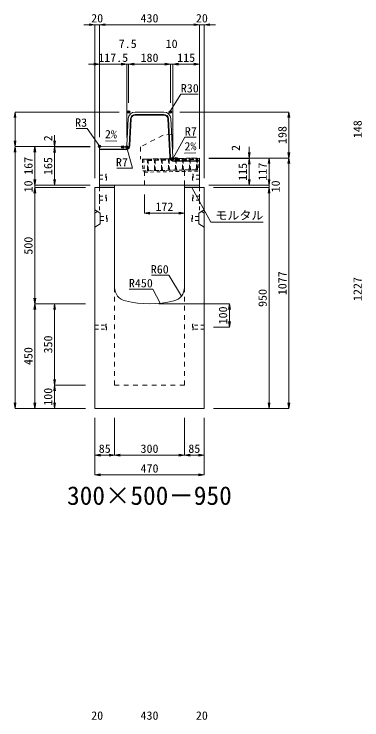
# Model space of a CAD drawing. Units: millimetres at full size. Extents: x -22536 to 51867, y -19720 to 38340.
# Drawn here: x 6318 to 7813, y 5810 to 8846 of the extents above; entities that cross this region are included whole.
import ezdxf
from ezdxf.enums import TextEntityAlignment as Align

# ---------------------------------------------------------------- set-up
doc = ezdxf.new("R2010")
doc.units = ezdxf.units.MM
doc.header["$LTSCALE"] = 20
doc.header["$PDMODE"] = 32
doc.header["$PDSIZE"] = 10
doc.linetypes.add('USER1', pattern=[2, 1, -1])
doc.linetypes.add('USER2', pattern=[1.35, 0.75, -0.6])
for name, color, linetype, lineweight in [('インサート', 3, 'USER2', 9), ('グレーチング', 7, 'USER2', 5), ('モルタル', 7, 'Continuous', 9), ('受枠', 3, 'USER2', 9), ('寸法線', 7, 'Continuous', 13), ('引出線', 4, 'Continuous', 13), ('本体', 2, 'Continuous', 13), ('目地', 132, 'Continuous', 5)]:
    doc.layers.add(name, color=color, linetype=linetype, lineweight=lineweight)
doc.layers.add('作業エリア', color=11, linetype='Continuous')
doc.layers.add('文字', color=7, linetype='Continuous')
doc.styles.add('ＭＳ 明朝', font='')
doc.styles.get('ＭＳ 明朝').set_extended_font_data('MS Mincho')

# ---------------------------------------------------------------- blocks, each defined once
blk = doc.blocks.new('open_arrow')
at = {"color": 0, "linetype": 'Continuous', "lineweight": -2}
blk.add_lwpolyline([(7.5, 1.25), (0, 0), (7.5, -1.25)], dxfattribs=at)

msp = doc.modelspace()

# ---------------------------------------------------------------- hatches: boundary and pattern name
at = {"layer": 'モルタル'}
for points in [[(6750, 8100), (6750, 8110), (6685, 8110), (6685, 8100)], [(7115, 8100), (7115, 8110), (7050, 8110), (7050, 8100)]]:
    msp.add_hatch(color=256, dxfattribs=at).paths.add_polyline_path(points)

# ---------------------------------------------------------------- linework, layer by layer
at = {"layer": 'インサート'}
for p, q in [((6685, 8153.5), (6712, 8153.5)), ((6685, 8153.5), (6685, 8136.5)), ((6715, 8157.5), (6712, 8157.5)), ((6712, 8157.5), (6712, 8132.5)), ((6715, 8132.5), (6715, 8157.5)), ((7085, 8157.5), (7088, 8157.5)), ((7085, 8132.5), (7085, 8157.5)), ((7088, 8157.5), (7088, 8132.5)), ((7115, 8153.5), (7088, 8153.5)), ((7115, 8153.5), (7115, 8136.5)), ((6685, 8136.5), (6712, 8136.5)), ((6712, 8132.5), (6715, 8132.5)), ((7088, 8132.5), (7085, 8132.5)), ((7115, 8136.5), (7088, 8136.5)), ((6685, 8063.5), (6712, 8063.5)), ((6685, 8063.5), (6685, 8046.5)), ((6685, 8046.5), (6712, 8046.5)), ((6715, 8067.5), (6712, 8067.5)), ((6712, 8067.5), (6712, 8042.5)), ((6715, 8042.5), (6715, 8067.5)), ((7085, 8067.5), (7088, 8067.5)), ((7085, 8042.5), (7085, 8067.5)), ((7088, 8067.5), (7088, 8042.5)), ((7115, 8063.5), (7088, 8063.5)), ((7115, 8046.5), (7088, 8046.5)), ((7115, 8063.5), (7115, 8046.5)), ((6712, 8042.5), (6715, 8042.5)), ((7088, 8042.5), (7085, 8042.5)), ((6688.2, 7975.5), (6715.2, 7975.5)), ((6688.2, 7975.5), (6688.2, 7958.5)), ((6688.2, 7958.5), (6715.2, 7958.5)), ((6718.2, 7979.5), (6715.2, 7979.5)), ((6715.2, 7979.5), (6715.2, 7954.5)), ((6718.2, 7954.5), (6718.2, 7979.5)), ((7081.8, 7979.5), (7084.8, 7979.5)), ((7081.8, 7954.5), (7081.8, 7979.5)), ((7084.8, 7979.5), (7084.8, 7954.5)), ((7111.8, 7975.5), (7084.8, 7975.5)), ((7111.8, 7958.5), (7084.8, 7958.5)), ((7111.8, 7975.5), (7111.8, 7958.5)), ((6715.2, 7954.5), (6718.2, 7954.5)), ((7084.8, 7954.5), (7081.8, 7954.5)), ((6665, 7508.5), (6712, 7508.5)), ((6665, 7508.5), (6665, 7491.5)), ((6715, 7512.5), (6712, 7512.5)), ((6712, 7512.5), (6712, 7487.5)), ((6715, 7487.5), (6715, 7512.5)), ((7088, 7512.5), (7085, 7512.5)), ((7085, 7512.5), (7085, 7487.5)), ((7088, 7487.5), (7088, 7512.5)), ((7135, 7508.5), (7088, 7508.5)), ((7135, 7491.5), (7135, 7508.5)), ((6665, 7491.5), (6712, 7491.5)), ((6712, 7487.5), (6715, 7487.5)), ((7085, 7487.5), (7088, 7487.5)), ((7135, 7491.5), (7088, 7491.5))]:
    msp.add_line(p, q, dxfattribs=at)
at = {"layer": 'グレーチング'}
for p, q in [((6889.92, 8222.5), (7104.88, 8226.8)), ((6895.04, 8216.6), (6919.92, 8223.1)), ((6895.04, 8216.6), (6920.04, 8217.1)), ((6925.04, 8217.2), (6949.91, 8223.7)), ((6925.04, 8217.2), (6950.03, 8217.7)), ((6955.03, 8217.8), (6979.91, 8224.3)), ((6955.03, 8217.8), (6980.03, 8218.3)), ((6985.03, 8218.4), (7009.9, 8224.9)), ((6985.03, 8218.4), (7010.02, 8218.9)), ((7015.02, 8219), (7039.89, 8225.5)), ((7015.02, 8219), (7040.01, 8219.5)), ((7045.01, 8219.6), (7069.89, 8226.1)), ((7045.01, 8219.6), (7070.01, 8220.1)), ((7075.01, 8220.2), (7099.88, 8226.7)), ((7075.01, 8220.2), (7100, 8220.7)), ((6890.92, 8172.51), (7105.88, 8176.81))]:
    msp.add_line(p, q, dxfattribs=at)
for points in [[(6889.92, 8222.5), (6894.92, 8222.6), (6895.04, 8216.6), (6894.06, 8215.58), (6894.78, 8179.59), (6895.8, 8178.61), (6895.92, 8172.61), (6890.92, 8172.51), (6890.8, 8178.51), (6891.78, 8179.53), (6891.06, 8215.52), (6890.04, 8216.5)], [(6919.92, 8223.1), (6924.92, 8223.2), (6925.04, 8217.2), (6924.06, 8216.18), (6924.78, 8180.19), (6925.8, 8179.21), (6925.92, 8173.21), (6920.92, 8173.11), (6920.8, 8179.11), (6921.78, 8180.13), (6921.06, 8216.12), (6920.04, 8217.1)], [(6949.91, 8223.7), (6954.91, 8223.8), (6955.03, 8217.8), (6954.05, 8216.78), (6954.77, 8180.79), (6955.79, 8179.81), (6955.91, 8173.81), (6950.91, 8173.71), (6950.79, 8179.71), (6951.77, 8180.73), (6951.05, 8216.72), (6950.03, 8217.7)], [(6979.91, 8224.3), (6984.91, 8224.4), (6985.03, 8218.4), (6984.05, 8217.38), (6984.77, 8181.39), (6985.79, 8180.41), (6985.91, 8174.41), (6980.91, 8174.31), (6980.79, 8180.31), (6981.77, 8181.33), (6981.05, 8217.32), (6980.03, 8218.3)], [(7009.9, 8224.9), (7014.9, 8225), (7015.02, 8219), (7014.04, 8217.98), (7014.76, 8181.99), (7015.78, 8181.01), (7015.9, 8175.01), (7010.9, 8174.91), (7010.78, 8180.91), (7011.76, 8181.93), (7011.04, 8217.92), (7010.02, 8218.9)], [(7039.89, 8225.5), (7044.89, 8225.6), (7045.01, 8219.6), (7044.03, 8218.58), (7044.75, 8182.59), (7045.77, 8181.61), (7045.89, 8175.61), (7040.89, 8175.51), (7040.77, 8181.51), (7041.75, 8182.53), (7041.03, 8218.52), (7040.01, 8219.5)], [(7069.89, 8226.1), (7074.89, 8226.2), (7075.01, 8220.2), (7074.03, 8219.18), (7074.75, 8183.19), (7075.77, 8182.21), (7075.89, 8176.21), (7070.89, 8176.11), (7070.77, 8182.11), (7071.75, 8183.13), (7071.03, 8219.12), (7070.01, 8220.1)], [(7099.88, 8226.7), (7104.88, 8226.8), (7105, 8220.8), (7104.02, 8219.78), (7104.74, 8183.79), (7105.76, 8182.81), (7105.88, 8176.81), (7100.88, 8176.71), (7100.76, 8182.71), (7101.74, 8183.73), (7101.02, 8219.72), (7100, 8220.7)]]:
    msp.add_lwpolyline(points, close=True, dxfattribs=at)
at = {"layer": 'モルタル'}
for points in [[(6685, 8110), (6750, 8110), (6750, 8100), (6685, 8100)], [(7050, 8110), (7115, 8110), (7115, 8100), (7050, 8100)]]:
    msp.add_lwpolyline(points, close=True, dxfattribs=at)
at = {"layer": '作業エリア'}
for p in [(6810, 8425), (6990, 8425), (6685, 8277), (6785, 8275), (6802.5, 8275), (7000, 8225), (7015, 8225)]:
    msp.add_point(p, dxfattribs=at)
at = {"layer": '受枠'}
for p, q in [((6869.93, 8222.1), (7112.88, 8226.96)), ((6869.93, 8222.1), (6870.93, 8172.11)), ((6875.93, 8222.22), (6877.05, 8166.23)), ((7106.88, 8226.84), (7107.88, 8176.85)), ((7112.88, 8226.96), (7114, 8170.97)), ((6870.93, 8172.11), (7107.88, 8176.85)), ((6877.05, 8166.23), (7114, 8170.97)), ((7050.89, 8175.71), (7051.01, 8169.71))]:
    msp.add_line(p, q, dxfattribs=at)
at = {"layer": '寸法線'}
for p, q in [((6733, 8800.58), (6617, 8800.58)), ((6665, 8140), (6665, 8800.58)), ((6685, 8800.58), (7115, 8800.58)), ((6685, 8317), (6685, 8800.58)), ((6685, 8317), (6685, 8800.58)), ((7067, 8800.58), (7183, 8800.58)), ((7115, 8267), (7115, 8800.58)), ((7115, 8267), (7115, 8800.58)), ((7135, 8140), (7135, 8800.58)), ((6637, 8630.58), (6802.5, 8630.58)), ((6685, 8317), (6685, 8630.58)), ((6754.5, 8630.58), (6858, 8630.58)), ((6802.5, 8315), (6802.5, 8630.58)), ((6802.5, 8315), (6802.5, 8630.58)), ((6810, 8465), (6810, 8630.58)), ((6810, 8630.58), (6990, 8630.58)), ((6810, 8465), (6810, 8630.58)), ((6942, 8630.58), (7048, 8630.58)), ((6990, 8465), (6990, 8630.58)), ((6990, 8465), (6990, 8630.58)), ((7000, 8265), (7000, 8630.58)), ((7000, 8630.58), (7115, 8630.58)), ((7000, 8265), (7000, 8630.58)), ((7115, 8267), (7115, 8630.58)), ((6322.06, 8425), (6322.06, 8277)), ((6770, 8425), (6322.06, 8425)), ((7030, 8425), (7498.78, 8425)), ((7498.78, 8425), (7498.78, 8227)), ((6492.06, 8325), (6492.06, 8227)), ((6645, 8277), (6322.06, 8277)), ((6322.06, 7150), (6322.06, 8277)), ((6645, 8277), (6322.06, 8277)), ((6407.06, 8277), (6407.06, 8110)), ((6645, 8277), (6407.06, 8277)), ((6645, 8277), (6492.06, 8277)), ((6645, 8275), (6492.06, 8275)), ((6492.06, 8275), (6492.06, 8110)), ((6645, 8275), (6492.06, 8275)), ((7328.78, 8275), (7328.78, 8177)), ((7155, 8227), (7328.78, 8227)), ((7155, 8227), (7413.78, 8227)), ((7155, 8227), (7498.78, 8227)), ((7155, 8227), (7498.78, 8227)), ((7155, 8225), (7328.78, 8225)), ((7155, 8225), (7328.78, 8225)), ((7328.78, 8225), (7328.78, 8110)), ((7413.78, 8227), (7413.78, 8110)), ((7498.78, 8227), (7498.78, 7150)), ((6407.06, 8158), (6407.06, 8052)), ((7413.78, 8158), (7413.78, 8052)), ((6645, 8110), (6407.06, 8110)), ((6645, 8110), (6407.06, 8110)), ((6645, 8110), (6492.06, 8110)), ((7155, 8110), (7328.78, 8110)), ((7155, 8110), (7413.78, 8110)), ((7155, 8110), (7413.78, 8110)), ((6625, 8100), (6407.06, 8100)), ((6407.06, 8100), (6407.06, 7600)), ((6625, 8100), (6407.06, 8100)), ((7175, 8100), (7413.78, 8100)), ((7175, 8100), (7413.78, 8100)), ((7413.78, 8100), (7413.78, 7150)), ((6878, 8070), (6878, 7989.77)), ((6878, 7989.77), (7050, 7989.77)), ((6625, 7600), (6407.06, 7600)), ((6407.06, 7150), (6407.06, 7600)), ((6625, 7600), (6407.06, 7600)), ((6492.06, 7600), (6492.06, 7250)), ((6625, 7600), (6492.06, 7600)), ((6940, 7600), (7243.78, 7600)), ((7243.78, 7600), (7243.78, 7500)), ((7175, 7500), (7243.78, 7500)), ((6625, 7250), (6492.06, 7250)), ((6492.06, 7250), (6492.06, 7150)), ((6625, 7250), (6492.06, 7250)), ((6625, 7150), (6322.06, 7150)), ((6625, 7150), (6407.06, 7150)), ((6625, 7150), (6492.06, 7150)), ((7175, 7150), (7413.78, 7150)), ((7175, 7150), (7498.78, 7150)), ((6665, 7110), (6665, 6948.84)), ((6665, 7110), (6665, 6863.84)), ((6750, 7110), (6750, 6948.84)), ((6750, 7110), (6750, 6948.84)), ((7050, 7110), (7050, 6948.84)), ((7050, 7110), (7050, 6948.84)), ((7135, 7110), (7135, 6948.84)), ((7135, 7110), (7135, 6863.84)), ((6665, 6948.84), (6750, 6948.84)), ((6750, 6948.84), (7050, 6948.84)), ((7050, 6948.84), (7135, 6948.84)), ((6665, 6863.84), (7135, 6863.84))]:
    msp.add_line(p, q, dxfattribs=at)
at = {"layer": '引出線'}
for points in [[(6982.14, 8416.74), (7034.6, 8502.07), (7109.27, 8502.07)], [(6685.9, 8276.08), (6631.83, 8354.5), (6584.11, 8354.5)], [(6759.18, 8300.18), (6710.44, 8301.15), (6759.18, 8300.18)], [(7001.83, 8226.93), (7051.86, 8316.53), (7099.79, 8316.53)], [(6800.67, 8276.93), (6827.18, 8183.56), (6759.25, 8183.56)], [(7050.86, 8248.59), (7099.57, 8249.56), (7050.83, 8248.59)], [(7082.5, 8100), (7163.13, 7950.97), (7389.05, 7950.97)], [(7037.07, 7633.32), (6982.66, 7723.21), (6907.98, 7723.21)], [(6946.44, 7602.4), (6914.22, 7663.55), (6813.21, 7663.55)]]:
    msp.add_lwpolyline(points, dxfattribs=at)
at = {"layer": '本体'}
for p, q in [((6838.54, 8425), (6961.46, 8425)), ((6802.83, 8281.65), (6808.57, 8396.5)), ((6999.67, 8231.65), (6991.43, 8396.5)), ((6685, 8110), (6685, 8273.94)), ((6688.06, 8276.94), (6785, 8275)), ((6785, 8275), (6795.84, 8275)), ((7015, 8225), (7006.66, 8225)), ((7115, 8227), (7015, 8225)), ((7115, 8110), (7115, 8227)), ((6685, 8110), (7115, 8110)), ((6665, 8100), (6665, 7150)), ((6665, 8100), (6750, 8100)), ((6750, 8100), (6750, 7670.53)), ((7050, 8100), (7135, 8100)), ((7050, 8100), (7050, 7670.53)), ((7135, 8100), (7135, 7150)), ((6665, 7150), (7135, 7150))]:
    msp.add_line(p, q, dxfattribs=at)
at = {"layer": '本体', "linetype": 'USER1'}
for p, q in [((6958, 8325), (6861, 8275)), ((6994.85, 8328), (6958, 8325)), ((6861, 8275), (6861, 8221.92)), ((7015, 8225), (6861, 8221.92)), ((6878, 8110), (6878, 8172.25)), ((7050, 8110), (7050, 8175.69))]:
    msp.add_line(p, q, dxfattribs=at)
at = {"layer": '本体', "linetype": 'USER2', "lineweight": 9}
for p, q in [((6685, 8003), (6685, 8100)), ((7115, 8003), (7115, 8100)), ((6665, 7990.5), (6685, 8003)), ((7135, 7990.5), (7115, 8003))]:
    msp.add_line(p, q, dxfattribs=at)
at = {"layer": '本体', "lineweight": 9}
for p, q in [((6665, 8004), (6688.2, 7989.5)), ((6688.2, 7989.5), (6688.2, 7944.5)), ((7134.58, 8003.74), (7111.8, 7989.5)), ((7111.8, 7989.5), (7111.8, 7944.5)), ((6688.2, 7944.5), (6665, 7930)), ((7111.8, 7944.5), (7135, 7930))]:
    msp.add_line(p, q, dxfattribs=at)
at = {"layer": '本体', "linetype": 'USER1', "lineweight": 15}
for p, q in [((6750, 7670.53), (6750, 7250)), ((7050, 7670.53), (7050, 7250)), ((6750, 7250), (7050, 7250))]:
    msp.add_line(p, q, dxfattribs=at)
at = {"layer": '本体'}
for centre, radius, start, end in [((6838.54, 8395), 30, 90, 177.13759), ((6961.46, 8395), 30, 2.86241, 90), ((6688, 8273.94), 3, 88.85424, 180), ((6795.84, 8282), 7, 270, 357.13759), ((7006.66, 8232), 7, 182.86241, 270), ((6810, 7670.53), 60, 180, 256.65764), ((6990, 7670.53), 60, 283.34236, 0), ((6900, 8050), 450, 256.65764, 283.34236)]:
    msp.add_arc(centre, radius, start, end, dxfattribs=at)
at = {"layer": '目地'}
for p, q in [((6838.54, 8415), (6961.46, 8415)), ((6838.54, 8412), (6961.46, 8412)), ((6812.81, 8280.94), (6818.56, 8396)), ((6815.81, 8280.79), (6821.56, 8395.85)), ((6978.44, 8395.85), (6986.69, 8230.84)), ((6981.44, 8396), (6989.69, 8230.99)), ((6685, 8267), (6795.49, 8264.79)), ((6685, 8264), (6795.43, 8261.79)), ((7007.01, 8214.84), (7115, 8217)), ((7007.07, 8211.84), (7115, 8214))]:
    msp.add_line(p, q, dxfattribs=at)
for centre, radius, start, end in [((6838.54, 8395), 20, 90, 177.13759), ((6838.54, 8395), 17, 90, 177.13759), ((6961.46, 8395), 20, 2.86241, 90), ((6961.46, 8395), 17, 2.86241, 90), ((6795.83, 8281.78), 20, 268.85424, 357.13759), ((6795.83, 8281.78), 17, 268.85424, 357.13759), ((7006.67, 8231.83), 20, 182.86241, 271.14576), ((7006.67, 8231.83), 17, 182.86241, 271.14576)]:
    msp.add_arc(centre, radius, start, end, dxfattribs=at)

# ---------------------------------------------------------------- block references
at = {"layer": '寸法線', "xscale": 3.2, "yscale": 3.2}
for p, rotation in [((6665, 8800.58), 180), ((7115, 8800.58), 180), ((7115, 8800.58), 180), ((6685, 8630.58), 180), ((6802.5, 8630.58), 180), ((6802.5, 8630.58), 180), ((6990, 8630.58), 180), ((6990, 8630.58), 180), ((7115, 8630.58), 180), ((6322.06, 8425), 270), ((7498.78, 8425), 270), ((6322.06, 8277), 90), ((6492.06, 8277), 90), ((6322.06, 8277), 270), ((6407.06, 8277), 270), ((6492.06, 8275), 270), ((6492.06, 8275), 270), ((7328.78, 8227), 90), ((7498.78, 8227), 90), ((7328.78, 8225), 270), ((7328.78, 8225), 270), ((7413.78, 8227), 270), ((7498.78, 8227), 270), ((6407.06, 8110), 90), ((6407.06, 8110), 90), ((6492.06, 8110), 90), ((7328.78, 8110), 90), ((7413.78, 8110), 90), ((7413.78, 8110), 90), ((6407.06, 8100), 270), ((6407.06, 8100), 270), ((7413.78, 8100), 270), ((7413.78, 8100), 270), ((7050, 7989.77), 180), ((6407.06, 7600), 90), ((6407.06, 7600), 270), ((6492.06, 7600), 270), ((7243.78, 7600), 270), ((7243.78, 7500), 90), ((6492.06, 7250), 90), ((6492.06, 7250), 270), ((6322.06, 7150), 90), ((6407.06, 7150), 90), ((6492.06, 7150), 90), ((7413.78, 7150), 90), ((7498.78, 7150), 90), ((6750, 6948.84), 180), ((7050, 6948.84), 180), ((7135, 6948.84), 180), ((7135, 6863.84), 180)]:
    msp.add_blockref('open_arrow', p, dxfattribs=dict(at, rotation=rotation))
for p in [(6685, 8800.58), (6685, 8800.58), (7135, 8800.58), (6810, 8630.58), (6810, 8630.58), (7000, 8630.58), (7000, 8630.58), (6878, 7989.77), (6665, 6948.84), (6750, 6948.84), (7050, 6948.84), (6665, 6863.84)]:
    msp.add_blockref('open_arrow', p, dxfattribs=at)
at = {"layer": '引出線', "xscale": 0.0533, "yscale": 0.0533}
for p, rotation in [((6982.14, 8416.74), 58.4), ((6759.18, 8300.18), 178.9), ((6685.9, 8276.08), 124.6), ((6800.67, 8276.93), 285.9), ((7050.86, 8248.59), 1.1), ((7001.83, 8226.93), 60.8), ((7082.5, 8100), 298.4), ((7037.07, 7633.32), 121.2), ((6946.44, 7602.4), 117.8)]:
    msp.add_blockref('open_arrow', p, dxfattribs=dict(at, rotation=rotation))

# ---------------------------------------------------------------- texts
at = {"layer": '寸法線', "style": 'ＭＳ 明朝', "width": 1.05}
for s, p in [('20', (6675, 8828.58)), ('430', (6900, 8828.58)), ('20', (7125, 8828.58)), ('7.5', (6806.25, 8718.58)), ('10', (6995, 8718.58)), ('117.5', (6743.75, 8658.58)), ('180', (6900, 8658.58)), ('115', (7057.5, 8658.58)), ('172', (6964, 8017.77)), ('85', (6707.5, 6976.84)), ('300', (6900, 6976.84)), ('85', (7092.5, 6976.84)), ('470', (6900, 6891.84)), ('20', (6675, 5828.58)), ('430', (6900, 5828.58)), ('20', (7125, 5828.58))]:
    msp.add_text(s, height=36.03, dxfattribs=at).set_placement(p, align=Align.MIDDLE_CENTER)
for s, p in [('148', (7794.06, 8351)), ('198', (7470.78, 8326)), ('2', (6464.06, 8311.82)), ('2', (7270.78, 8270.34)), ('167', (6379.06, 8193.5)), ('165', (6464.06, 8192.5)), ('115', (7300.78, 8167.5)), ('117', (7385.78, 8168.5)), ('10', (6379.06, 8105)), ('10', (7441.78, 8105)), ('500', (6379.06, 7850)), ('1077', (7470.78, 7688.5)), ('1227', (7794.06, 7663.5)), ('950', (7385.78, 7625)), ('100', (7215.78, 7550)), ('350', (6464.06, 7425)), ('450', (6379.06, 7375)), ('100', (6464.06, 7200))]:
    msp.add_text(s, height=36.03, rotation=90, dxfattribs=at).set_placement(p, align=Align.MIDDLE_CENTER)
at = {"layer": '引出線', "style": 'ＭＳ 明朝', "width": 1.05}
for s, p in [('R30', (7034.6, 8545.27)), ('R7', (7051.86, 8359.73)), ('モルタル', (7183.13, 7998.08))]:
    msp.add_text(s, height=36.03, dxfattribs=at).set_placement(p, align=Align.TOP_LEFT)
for s, p in [('R3', (6631.83, 8397.7)), ('R7', (6807.18, 8226.76)), ('R60', (6982.66, 7766.41)), ('R450', (6914.22, 7706.75))]:
    msp.add_text(s, height=36.03, dxfattribs=at).set_placement(p, align=Align.TOP_RIGHT)
msp.add_text('2%', height=36.03, rotation=358.854, dxfattribs=at).set_placement((6760.12, 8347.07), align=Align.TOP_RIGHT)
msp.add_text('2%', height=36.03, rotation=1.146, dxfattribs=at).set_placement((7049.89, 8295.48), align=Align.TOP_LEFT)
at = {"layer": '文字', "style": 'ＭＳ 明朝'}
msp.add_text('300×500－950', height=80.06, dxfattribs=at).set_placement((6899.52, 6775.03), align=Align.MIDDLE_CENTER)

doc.saveas('drawing.dxf')
